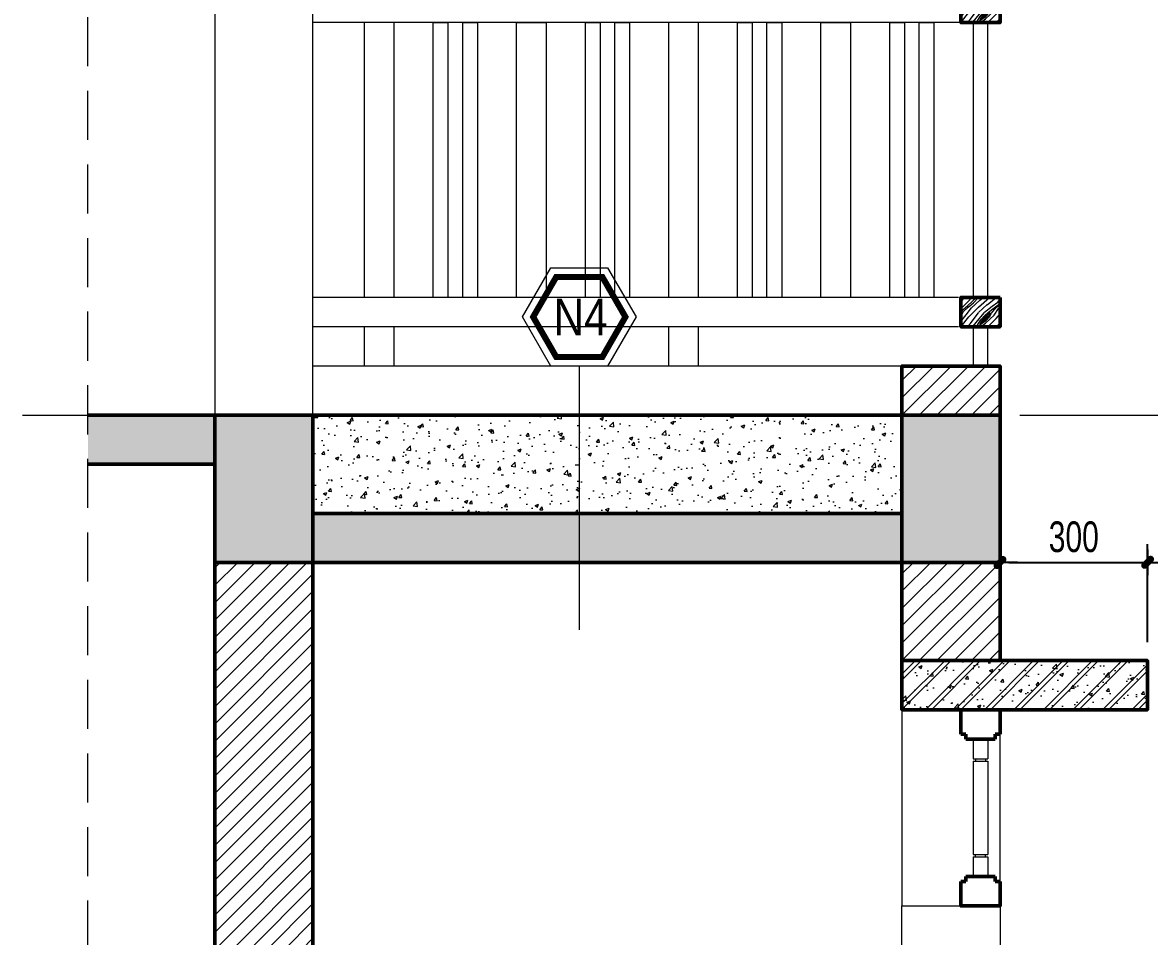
# Model space of a CAD drawing. Header units: inches. Extents: x 88947 to 296847, y 35049 to 161062.
# Drawn here: x 213477 to 215773, y 74058 to 75920 of the extents above; entities that cross this region are included whole.
import ezdxf

# ---------------------------------------------------------------- set-up
doc = ezdxf.new("R2010")
doc.units = ezdxf.units.IN
doc.header["$MEASUREMENT"] = 0
doc.header["$PDMODE"] = 1
for name, pattern in [('ACAD_ISO03W100', [30, 12, -18]), ('CENTER', [50.8, 31.75, -6.35, 6.35, -6.35]), ('DASHED', [0.75, 0.5, -0.25])]:
    doc.linetypes.add(name, pattern=pattern)
for name, color, linetype, lineweight in [('A-Dims', 145, 'Continuous', 25), ('CUA', 42, 'Continuous', 20), ('DIM', 7, 'Continuous', 25), ('HACTH', 8, 'Continuous', 5), ('KHUNG 2', 144, 'Continuous', 18), ('KY HIEU', 4, 'Continuous', 25), ('THAY', 3, 'Continuous', 18), ('TRUC', 252, 'ACAD_ISO03W100', 13), ('TUONG', 4, 'Continuous', 50)]:
    doc.layers.add(name, color=color, linetype=linetype, lineweight=lineweight)
doc.styles.add('DDCo-B-Helve-condense', font='VHELVCB.TTF')
doc.styles.add('VNI-HELVE-CONDENSE', font='VNARIAL.TTF', dxfattribs={"width": 0.7})
doc.dimstyles.new('TAS-50', dxfattribs={"dimscale": 25, "dimtxt": 2.5, "dimasz": 0.7, "dimexe": 1.5, "dimexo": 1.5, "dimgap": 0.8, "dimtad": 1, "dimdec": 0, "dimzin": 3, "dimdsep": 46, "dimtxsty": 'VNI-HELVE-CONDENSE', "dimblk": 'TICK', "dimcen": 2.5, "dimclrt": 71, "dimazin": 2, "dimtfac": 0.75, "dimtdec": 0, "dimtix": 1, "dimtmove": 2, "dimatfit": 2, "dimldrblk": 'TICK123', "dimfxl": 1.5, "dimtolj": 1, "dimtzin": 0, "dimarcsym": 0})

# ---------------------------------------------------------------- blocks, each defined once
blk = doc.blocks.new('TICK')
at = {"layer": 'A-Dims', "color": 1}
for p, q in [((0, 1.5), (0, -1.5)), ((-2, 0), (2, 0))]:
    blk.add_line(p, q, dxfattribs=at)
at = {"layer": 'A-Dims', "color": 1, "const_width": 0.788}
blk.add_lwpolyline([(-0.33, -0.35), (0.38, 0.38)], dxfattribs=at)
at = {"layer": 'A-Dims', "color": 1, "const_width": 0.394}
for points in [[(0.24, 0.52, -0.414214), (0.52, 0.52, -1)], [(0.52, 0.52, -0.414214), (0.52, 0.24, -1)], [(-0.47, -0.21, 0.414214), (-0.47, -0.49, 1)], [(-0.47, -0.49, 0.414214), (-0.19, -0.49, 1)]]:
    blk.add_lwpolyline(points, format="xyb", dxfattribs=at)
blk = doc.blocks.new('*D2862')
at = {"layer": 'Defpoints', "color": 0}
for p in [(215769.1, 74820.5), (215469.1, 74620.5), (215769.1, 74620.5)]:
    blk.add_point(p, dxfattribs=at)
at = {"layer": 'DIM', "color": 0, "lineweight": -2}
for p, q in [((215469.1, 74658), (215469.1, 74858)), ((215769.1, 74658), (215769.1, 74858)), ((215486.6, 74820.5), (215751.6, 74820.5))]:
    blk.add_line(p, q, dxfattribs=at)
at = {"layer": 'DIM', "color": 0, "lineweight": -2, "xscale": 17.5, "yscale": 17.5, "zscale": 17.5, "rotation": 180}
blk.add_blockref('TICK', (215469.1, 74820.5), dxfattribs=at)
at = {"layer": 'DIM', "color": 0, "lineweight": -2, "xscale": 17.5, "yscale": 17.5, "zscale": 17.5}
blk.add_blockref('TICK', (215769.1, 74820.5), dxfattribs=at)
at = {"layer": 'DIM', "color": 71, "insert": (215619.1, 74872.4), "char_height": 62.5, "attachment_point": 5, "style": 'VNI-HELVE-CONDENSE'}
blk.add_mtext('\\A1;300', dxfattribs=at)
blk = doc.blocks.new('TICK123')
at = {"layer": 'A-Dims', "color": 1}
blk.add_lwpolyline([(0.05, 0, 0, 0.84, 0), (-2.11, 0, 8.4, 8.4, 0)], format="xyseb", dxfattribs=at)

msp = doc.modelspace()

# ---------------------------------------------------------------- hatches: boundary and pattern name
at = {"layer": 'HACTH'}
h = msp.add_hatch(dxfattribs=at)
h.set_pattern_fill('WOOD8', color=256, scale=100, angle=45, style=0, pattern_type=2)
h.set_pattern_definition([(34.695, (215356.539, 75996.847), (494.97445, 353.5538), [11.18, -1106.8536]), (45, (215365.73, 76003.21), (1e-14, 141.42), [11, -89]), (63.435, (215373.51, 76010.99), (70.711, 212.132), [9.487, -306.74]), (217.875, (215377.752, 76019.474), (565.6853, 424.2642), [8.062, -798.164]), (219.8056, (215371.3885, 76014.525), (777.81717, 636.3965), [11.045, -1093.491]), (239.036, (215362.903, 76007.453), (-141.4215, -282.8426), [12.37, -399.941]), (54.462, (215362.196, 76002.504), (282.8429, 424.264), [6.083, -602.193]), (38.66, (215365.732, 76007.453), (-636.3962, -494.9746), [9.055, -896.483]), (230.711, (215372.803, 76013.11), (-565.6853, -707.1068), [10.05, -994.938]), (213.69, (215366.439, 76005.332), (353.5533, 212.1323), [5.099, -504.803]), (39.8056, (215350.882, 75989.776), (-777.81717, -636.3965), [11.045, -1093.491]), (33.69, (215359.368, 75996.847), (-353.5533, -212.1323), [10.198, -499.704]), (45, (215367.85, 76002.5), (1e-14, 141.42), [12, -88]), (65.556, (215376.338, 76010.989), (212.1324, 494.9746), [8.544, -845.856]), (48.814, (215379.874, 76018.767), (919.23834, 1060.66056), [15.033, -1488.296]), (39.8056, (215389.773, 76030.081), (-777.81717, -636.3965), [11.045, -1093.491]), (45, (215398.26, 76037.15), (1e-14, 141.42), [11, -89]), (50.1944, (215335.326, 75974.2195), (636.3965, 777.81717), [11.045, -1093.491]), (39.8056, (215342.397, 75982.705), (-777.81717, -636.3965), [11.045, -1093.491]), (45, (215333.91, 75975.63), (1e-14, 141.42), [6, -94]), (50.1944, (215338.1545, 75979.876), (636.3965, 777.81717), [11.045, -1093.491]), (45, (215345.23, 75988.36), (1e-14, 141.42), [10, -90]), (55.305, (215352.297, 75995.433), (-353.5538, -494.97445), [11.18, -1106.8536]), (50.1944, (215358.661, 76004.625), (636.3965, 777.81717), [11.045, -1093.491]), (39.8056, (215365.732, 76013.11), (-777.81717, -636.3965), [11.045, -1093.491]), (39.8056, (215374.217, 76020.181), (-777.81717, -636.3965), [11.045, -1093.491]), (36.87, (215382.702, 76027.252), (-494.9747, -353.5534), [14.142, -692.965]), (45, (215394.02, 76035.74), (1e-14, 141.42), [15, -85]), (32.471, (215433.614, 75990.483), (424.264, 282.8428), [9.2195, -912.735]), (39.29, (215441.392, 75995.433), (-707.1068, -565.6853), [10.05, -994.938]), (53.13, (215433.614, 75990.483), (353.5534, 494.9747), [7.071, -700.036]), (54.462, (215437.857, 75996.14), (282.843, 424.264), [12.165, -596.11]), (45, (215374.22, 75935.33), (1e-14, 141.42), [12, -88]), (35.538, (215382.702, 75943.814), (-424.264, -282.843), [6.083, -602.193]), (246.801, (215387.652, 75947.35), (141.4214, 282.8427), [5.385, -533.131]), (237.995, (215385.531, 75942.4), (494.975, 777.81734), [13.342, -1320.825]), (37.875, (215441.392, 75998.261), (-565.6853, -424.2642), [8.062, -798.164]), (52.125, (215441.392, 75998.261), (424.2642, 565.6853), [8.062, -798.163]), (45, (215375.63, 75933.91), (1e-14, 141.42), [8, -92]), (239.036, (215381.288, 75939.571), (-141.4215, -282.8426), [8.246, -404.064]), (41.6335, (215389.066, 75951.592), (-1202.08226, -1060.65935), [17.0294, -1685.9093]), (42.7094, (215401.794, 75962.9058), (-1767.76666, -1626.3459), [25.02, -2476.9792]), (48.18, (215420.179, 75979.8763), (1131.3715, 1272.7916), [18.028, -1784.748]), (54.462, (215432.2, 75993.311), (282.843, 424.264), [18.248, -590.028]), (55.305, (215380.581, 75928.965), (-353.5538, -494.97445), [11.18, -1106.854]), (60.945, (215386.945, 75938.157), (-212.132, -353.5534), [14.56, -713.451]), (45, (215394.02, 75950.88), (1e-14, 141.42), [13, -87]), (36.87, (215403.208, 75960.077), (-494.9747, -353.5534), [14.142, -692.965]), (48.576, (215414.522, 75968.5626), (989.9502, 1131.37024), [16.031, -1587.0907]), (36.254, (215425.129, 75980.5834), (565.6857, 424.2637), [13.153, -1302.142]), (30.964, (215435.735, 75988.362), (-282.8426, -141.4215), [12.37, -399.941]), (45, (215446.34, 75994.73), (1e-14, 141.42), [7, -93]), (219.806, (215389.066, 75951.592), (777.8172, 636.3965), [22.091, -1082.445]), (40.236, (215369.267, 75940.278), (-848.5276, -707.10745), [24.083, -1180.076]), (45, (215387.65, 75955.83), (1e-14, 141.42), [23, -77]), (49.086, (215403.9154, 75972.098), (848.5284, 989.94923), [28.071, -1375.4955]), (45, (215422.3, 75993.31), (1e-14, 141.42), [25, -75]), (52.125, (215384.116, 75925.429), (424.2642, 565.6853), [24.187, -782.039]), (51.34, (215398.966, 75944.521), (494.9746, 636.3962), [18.111, -887.428]), (42.5104, (215410.2794, 75958.663), (-1626.34682, -1484.92294), [23.0217, -2279.151]), (38.48, (215427.25, 75974.2195), (-2050.60962, -1626.34562), [35.2278, -3487.5552]), (48.013, (215338.1545, 75971.391), (1202.08124, 1343.50318), [19.0263, -1883.6035]), (36.87, (215350.882, 75985.533), (-494.9747, -353.5534), [21.213, -685.894]), (42.614, (215367.853, 75998.261), (-1697.0551, -1555.63617), [24.0208, -2378.0616]), (55.6197, (215385.5306, 76014.5246), (-636.39542, -919.23927), [16.279, -1611.603]), (45, (215394.72, 76027.96), (1e-14, 141.42), [20, -80]), (41.82, (215329.669, 75979.8763), (-1272.7916, -1131.37152), [18.028, -1784.748]), (51.009, (215343.104, 75991.897), (-636.39613, -777.8174), [19.105, -1891.3923]), (51.71, (215355.125, 76006.7464), (-565.68593, -707.10642), [17.117, -1694.607]), (39.2894, (215365.732, 76020.181), (-707.1068, -565.6853), [20.1, -984.888]), (32.905, (215381.288, 76032.909), (-777.81784, -494.97417), [14.318, -1417.464]), (54.462, (215393.309, 76040.688), (282.8429, 424.264), [12.165, -596.111]), (48.814, (215343.104, 75966.441), (919.23834, 1060.66056), [15.033, -1488.296]), (32.1957, (215353.0037, 75977.755), (-1131.37122, -707.1061), [22.561, -2233.542]), (45, (215372.1, 75989.78), (1e-14, 141.42), [25, -75]), (50.4403, (215389.7733, 76007.4535), (-707.10727, -848.5277), [21.095, -2088.4073]), (51.71, (215403.2083, 76023.717), (-565.68593, -707.10642), [17.117, -1694.607]), (45, (215324.72, 75984.83), (1e-14, 141.42), [17, -83]), (53.13, (215336.74, 75996.847), (353.5534, 494.9747), [28.284, -678.822]), (42.614, (215353.711, 76019.4743), (-1697.05509, -1555.63617), [24.0208, -2378.0616]), (39.4725, (215371.3885, 76035.7378), (1626.344684, 1343.50404), [31.1448, -3083.3375]), (51.843, (215389.066, 75920.4794), (-1060.65956, -1343.5034), [25.1794, -2492.7563]), (45, (215404.62, 75940.28), (1e-14, 141.42), [28, -72]), (41.348, (215424.4215, 75960.0773), (-2333.45155, -2050.61063), [47.0956, -4662.469]), (45, (215364.32, 75945.23), (1e-14, 141.42), [24, -76]), (49.764, (215381.288, 75962.199), (707.10745, 848.5276), [24.083, -1180.076]), (43.1524, (215396.8444, 75980.5834), (-2192.03065, -2050.6101), [31.016, -3070.5964]), (42.2737, (215419.472, 76001.7966), (-1484.92398, -1343.50319), [21.024, -2081.356]), (39.806, (215353.004, 75956.542), (-777.8172, -636.3965), [22.091, -1082.445]), (45, (215369.97, 75970.68), (1e-14, 141.42), [32, -68]), (46.9092, (215392.6017, 75993.3113), (1979.8972, 2121.32199), [30.0167, -2971.6495]), (48.576, (215413.108, 76015.2317), (989.9502, 1131.37024), [16.031, -1587.0907])])
h.paths.add_polyline_path([(215469.1, 75980.5), (215389.1, 75980.5), (215389.1, 75920.5), (215469.1, 75920.5)])
h = msp.add_hatch(dxfattribs=at)
h.set_pattern_fill('WOOD8', color=256, scale=100, angle=45, style=0, pattern_type=2)
h.set_pattern_definition([(34.695, (215356.539, 75376.847), (494.97445, 353.5538), [11.18, -1106.8536]), (45, (215365.73, 75383.21), (1e-14, 141.42), [11, -89]), (63.435, (215373.51, 75390.99), (70.711, 212.132), [9.487, -306.74]), (217.875, (215377.752, 75399.474), (565.6853, 424.2642), [8.062, -798.164]), (219.8056, (215371.3885, 75394.525), (777.81717, 636.3965), [11.045, -1093.491]), (239.036, (215362.903, 75387.453), (-141.4215, -282.8426), [12.37, -399.941]), (54.462, (215362.196, 75382.504), (282.8429, 424.264), [6.083, -602.193]), (38.66, (215365.732, 75387.453), (-636.3962, -494.9746), [9.055, -896.483]), (230.711, (215372.803, 75393.11), (-565.6853, -707.1068), [10.05, -994.938]), (213.69, (215366.439, 75385.332), (353.5533, 212.1323), [5.099, -504.803]), (39.8056, (215350.882, 75369.776), (-777.81717, -636.3965), [11.045, -1093.491]), (33.69, (215359.368, 75376.847), (-353.5533, -212.1323), [10.198, -499.704]), (45, (215367.85, 75382.5), (1e-14, 141.42), [12, -88]), (65.556, (215376.338, 75390.989), (212.1324, 494.9746), [8.544, -845.856]), (48.814, (215379.874, 75398.767), (919.23834, 1060.66056), [15.033, -1488.296]), (39.8056, (215389.773, 75410.081), (-777.81717, -636.3965), [11.045, -1093.491]), (45, (215398.26, 75417.15), (1e-14, 141.42), [11, -89]), (50.1944, (215335.326, 75354.2195), (636.3965, 777.81717), [11.045, -1093.491]), (39.8056, (215342.397, 75362.705), (-777.81717, -636.3965), [11.045, -1093.491]), (45, (215333.91, 75355.63), (1e-14, 141.42), [6, -94]), (50.1944, (215338.1545, 75359.876), (636.3965, 777.81717), [11.045, -1093.491]), (45, (215345.23, 75368.36), (1e-14, 141.42), [10, -90]), (55.305, (215352.297, 75375.433), (-353.5538, -494.97445), [11.18, -1106.8536]), (50.1944, (215358.661, 75384.625), (636.3965, 777.81717), [11.045, -1093.491]), (39.8056, (215365.732, 75393.11), (-777.81717, -636.3965), [11.045, -1093.491]), (39.8056, (215374.217, 75400.181), (-777.81717, -636.3965), [11.045, -1093.491]), (36.87, (215382.702, 75407.252), (-494.9747, -353.5534), [14.142, -692.965]), (45, (215394.02, 75415.74), (1e-14, 141.42), [15, -85]), (32.471, (215433.614, 75370.483), (424.264, 282.8428), [9.2195, -912.735]), (39.29, (215441.392, 75375.433), (-707.1068, -565.6853), [10.05, -994.938]), (53.13, (215433.614, 75370.483), (353.5534, 494.9747), [7.071, -700.036]), (54.462, (215437.857, 75376.14), (282.843, 424.264), [12.165, -596.11]), (45, (215374.22, 75315.33), (1e-14, 141.42), [12, -88]), (35.538, (215382.702, 75323.814), (-424.264, -282.843), [6.083, -602.193]), (246.801, (215387.652, 75327.35), (141.4214, 282.8427), [5.385, -533.131]), (237.995, (215385.531, 75322.4), (494.975, 777.81734), [13.342, -1320.825]), (37.875, (215441.392, 75378.261), (-565.6853, -424.2642), [8.062, -798.164]), (52.125, (215441.392, 75378.261), (424.2642, 565.6853), [8.062, -798.163]), (45, (215375.63, 75313.91), (1e-14, 141.42), [8, -92]), (239.036, (215381.288, 75319.571), (-141.4215, -282.8426), [8.246, -404.064]), (41.6335, (215389.066, 75331.592), (-1202.08226, -1060.65935), [17.0294, -1685.9093]), (42.7094, (215401.794, 75342.9058), (-1767.76666, -1626.3459), [25.02, -2476.9792]), (48.18, (215420.179, 75359.8763), (1131.3715, 1272.7916), [18.028, -1784.748]), (54.462, (215432.2, 75373.311), (282.843, 424.264), [18.248, -590.028]), (55.305, (215380.581, 75308.965), (-353.5538, -494.97445), [11.18, -1106.854]), (60.945, (215386.945, 75318.157), (-212.132, -353.5534), [14.56, -713.451]), (45, (215394.02, 75330.88), (1e-14, 141.42), [13, -87]), (36.87, (215403.208, 75340.077), (-494.9747, -353.5534), [14.142, -692.965]), (48.576, (215414.522, 75348.5626), (989.9502, 1131.37024), [16.031, -1587.0907]), (36.254, (215425.129, 75360.5834), (565.6857, 424.2637), [13.153, -1302.142]), (30.964, (215435.735, 75368.362), (-282.8426, -141.4215), [12.37, -399.941]), (45, (215446.34, 75374.73), (1e-14, 141.42), [7, -93]), (219.806, (215389.066, 75331.592), (777.8172, 636.3965), [22.091, -1082.445]), (40.236, (215369.267, 75320.278), (-848.5276, -707.10745), [24.083, -1180.076]), (45, (215387.65, 75335.83), (1e-14, 141.42), [23, -77]), (49.086, (215403.9154, 75352.098), (848.5284, 989.94923), [28.071, -1375.4955]), (45, (215422.3, 75373.31), (1e-14, 141.42), [25, -75]), (52.125, (215384.116, 75305.429), (424.2642, 565.6853), [24.187, -782.039]), (51.34, (215398.966, 75324.521), (494.9746, 636.3962), [18.111, -887.428]), (42.5104, (215410.2794, 75338.663), (-1626.34682, -1484.92294), [23.0217, -2279.151]), (38.48, (215427.25, 75354.2195), (-2050.60962, -1626.34562), [35.2278, -3487.5552]), (48.013, (215338.1545, 75351.391), (1202.08124, 1343.50318), [19.0263, -1883.6035]), (36.87, (215350.882, 75365.533), (-494.9747, -353.5534), [21.213, -685.894]), (42.614, (215367.853, 75378.261), (-1697.0551, -1555.63617), [24.0208, -2378.0616]), (55.6197, (215385.5306, 75394.5246), (-636.39542, -919.23927), [16.279, -1611.603]), (45, (215394.72, 75407.96), (1e-14, 141.42), [20, -80]), (41.82, (215329.669, 75359.8763), (-1272.7916, -1131.37152), [18.028, -1784.748]), (51.009, (215343.104, 75371.897), (-636.39613, -777.8174), [19.105, -1891.3923]), (51.71, (215355.125, 75386.7464), (-565.68593, -707.10642), [17.117, -1694.607]), (39.2894, (215365.732, 75400.181), (-707.1068, -565.6853), [20.1, -984.888]), (32.905, (215381.288, 75412.909), (-777.81784, -494.97417), [14.318, -1417.464]), (54.462, (215393.309, 75420.688), (282.8429, 424.264), [12.165, -596.111]), (48.814, (215343.104, 75346.441), (919.23834, 1060.66056), [15.033, -1488.296]), (32.1957, (215353.0037, 75357.755), (-1131.37122, -707.1061), [22.561, -2233.542]), (45, (215372.1, 75369.78), (1e-14, 141.42), [25, -75]), (50.4403, (215389.7733, 75387.4535), (-707.10727, -848.5277), [21.095, -2088.4073]), (51.71, (215403.2083, 75403.717), (-565.68593, -707.10642), [17.117, -1694.607]), (45, (215324.72, 75364.83), (1e-14, 141.42), [17, -83]), (53.13, (215336.74, 75376.847), (353.5534, 494.9747), [28.284, -678.822]), (42.614, (215353.711, 75399.4743), (-1697.05509, -1555.63617), [24.0208, -2378.0616]), (39.4725, (215371.3885, 75415.7378), (1626.344684, 1343.50404), [31.1448, -3083.3375]), (51.843, (215389.066, 75300.4794), (-1060.65956, -1343.5034), [25.1794, -2492.7563]), (45, (215404.62, 75320.28), (1e-14, 141.42), [28, -72]), (41.348, (215424.4215, 75340.0773), (-2333.45155, -2050.61063), [47.0956, -4662.469]), (45, (215364.32, 75325.23), (1e-14, 141.42), [24, -76]), (49.764, (215381.288, 75342.199), (707.10745, 848.5276), [24.083, -1180.076]), (43.1524, (215396.8444, 75360.5834), (-2192.03065, -2050.6101), [31.016, -3070.5964]), (42.2737, (215419.472, 75381.7966), (-1484.92398, -1343.50319), [21.024, -2081.356]), (39.806, (215353.004, 75336.542), (-777.8172, -636.3965), [22.091, -1082.445]), (45, (215369.97, 75350.68), (1e-14, 141.42), [32, -68]), (46.9092, (215392.6017, 75373.3113), (1979.8972, 2121.32199), [30.0167, -2971.6495]), (48.576, (215413.108, 75395.2317), (989.9502, 1131.37024), [16.031, -1587.0907])])
h.paths.add_polyline_path([(215469.1, 75360.5), (215389.1, 75360.5), (215389.1, 75300.5), (215469.1, 75300.5)])
h = msp.add_hatch(dxfattribs=at)
h.set_pattern_fill('ANSI31', color=256, scale=200, style=0)
h.set_pattern_definition([(45, (215269.066, 75120.48), (-17.6777, 17.6777), [])])
h.paths.add_polyline_path([(215469.1, 75220.5), (215269.1, 75220.5), (215269.1, 75120.5), (215469.1, 75120.5)])
h = msp.add_hatch(dxfattribs=at)
h.set_pattern_fill('CHAU-01', color=256, scale=10, style=0, pattern_type=2)
h.set_pattern_definition([(50, (213610.754, 74820.48), (71.726, -6.2752), [7.5, -82.5]), (355, (213610.75, 74820.48), (-13.875, 75.2192), [6, -66]), (100.4514, (213616.73, 74819.956), (57.851, 68.944), [6.374, -70.1142]), (46.184, (213610.75, 74840.48), (106.724, -16.552), [11.25, -123.75]), (96.6356, (213619.65, 74839.1), (93.466, 97.412), [9.561, -105.171]), (351.184, (213610.75, 74840.48), (93.466, 97.412), [9, -99]), (21, (213620.754, 74835.48), (59.6907, -40.2619), [7.5, -82.5]), (326, (213620.75, 74835.48), (24.3315, 72.515), [6, -66]), (71.4514, (213625.73, 74832.124), (84.0223, 32.253), [6.374, -70.1142]), (37.5, (213610.754, 74820.48), (1.216, 33.2894), [0, -65.2, 0, -67, 0, -66.25]), (7.5, (213610.754, 74820.48), (26.30695, 39.4412), [0, -38.2, 0, -63.7, 0, -25.25]), (327.5, (213588.454, 74820.48), (53.38224, -2.2555), [0, -25, 0, -78, 0, -103.5]), (317.5, (213578.454, 74820.48), (58.3186, 10.0105), [0, -32.5, 0, -51.8, 0, -73.5]), (45, (213610.754, 74820.48), (-30.052, 30.052), []), (45, (213610.754, 74832.73), (-30.052, 30.052), [])])
h.paths.add_polyline_path([(214069.1, 75120.5), (213869.1, 75120.5), (213869.1, 75020.5), (213869.1, 74820.5), (214069.1, 74820.5), (214069.1, 74920.5)])
h.paths.add_polyline_path([(213869.1, 75120.5), (213610.8, 75120.5), (213610.8, 75020.5), (213869.1, 75020.5)])
h.paths.add_polyline_path([(215269.1, 74920.5), (214069.1, 74920.5), (214069.1, 74820.5), (215269.1, 74820.5)])
h.paths.add_polyline_path([(215469.1, 75120.5), (215269.1, 75120.5), (215269.1, 74820.5), (215469.1, 74820.5)])
h = msp.add_hatch(dxfattribs=at)
h.set_pattern_fill('AR-CONC', color=256, scale=10, style=0)
h.set_pattern_definition([(50, (212242.52, 71649.89), (71.726, -6.2752), [7.5, -82.5]), (355, (212242.52, 71649.89), (-13.8751, 75.2192), [6, -66]), (100.4514, (212248.5, 71649.37), (57.8509, 68.944), [6.374, -70.1142]), (46.1842, (212242.52, 71669.89), (106.7241, -16.5519), [11.25, -123.75]), (96.6356, (212251.42, 71668.51), (93.4663, 97.4118), [9.561, -105.1713]), (351.1842, (212242.52, 71669.89), (93.4662, 97.4119), [9, -99]), (21, (212252.52, 71664.89), (59.6907, -40.2619), [7.5, -82.5]), (326, (212252.52, 71664.89), (24.3315, 72.515), [6, -66]), (71.4514, (212257.5, 71661.54), (84.0223, 32.253), [6.374, -70.1142]), (37.5, (212242.523, 71649.892), (1.21599, 33.28939), [0, -65.2, 0, -67, 0, -66.25]), (7.5, (212242.523, 71649.892), (26.30695, 39.44117), [0, -38.2, 0, -63.7, 0, -25.25]), (327.5, (212220.223, 71649.892), (53.38224, -2.25549), [0, -25, 0, -78, 0, -103.5]), (317.5, (212210.223, 71649.89), (58.3186, 10.0105), [0, -32.5, 0, -51.8, 0, -73.5])])
h.paths.add_polyline_path([(215269.1, 75120.5), (214069.1, 75120.5), (214069.1, 74920.5), (215269.1, 74920.5)])
h = msp.add_hatch(dxfattribs=at)
h.set_pattern_fill('ANSI31', color=256, scale=200, style=0)
h.set_pattern_definition([(45, (213869.066, 74031.362), (-17.6777, 17.6777), [])])
h.paths.add_polyline_path([(214069.1, 74820.5), (213869.1, 74820.5), (213869.1, 74031.4), (214069.1, 74031.4)])
h = msp.add_hatch(dxfattribs=at)
h.set_pattern_fill('ANSI31', color=256, scale=200, style=0)
h.set_pattern_definition([(45, (215269.066, 74620.48), (-17.6777, 17.6777), [])])
h.paths.add_polyline_path([(215469.1, 74820.5), (215269.1, 74820.5), (215269.1, 74620.5), (215469.1, 74620.5)])
h = msp.add_hatch(dxfattribs=at)
h.set_pattern_fill('CHAU-01', color=256, scale=10, style=0, pattern_type=2)
h.set_pattern_definition([(50, (215269.066, 74520.48), (71.726, -6.275), [7.5, -82.5]), (355, (215269.066, 74520.48), (-13.875, 75.219), [6, -66]), (100.451, (215275.04, 74519.956), (57.851, 68.944), [6.374, -70.114]), (46.184, (215269.07, 74540.48), (106.724, -16.552), [11.25, -123.75]), (96.636, (215277.96, 74539.1), (93.466, 97.412), [9.561, -105.171]), (351.184, (215269.07, 74540.48), (93.466, 97.412), [9, -99]), (21, (215279.066, 74535.48), (59.691, -40.262), [7.5, -82.5]), (326, (215279.066, 74535.48), (24.332, 72.515), [6, -66]), (71.451, (215284.04, 74532.124), (84.022, 32.253), [6.374, -70.114]), (37.5, (215269.066, 74520.48), (1.216, 33.2894), [0, -65.2, 0, -67, 0, -66.25]), (7.5, (215269.066, 74520.48), (26.307, 39.4412), [0, -38.2, 0, -63.7, 0, -25.25]), (327.5, (215246.766, 74520.48), (53.3822, -2.2555), [0, -25, 0, -78, 0, -103.5]), (317.5, (215236.766, 74520.48), (58.3186, 10.0105), [0, -32.5, 0, -51.8, 0, -73.5]), (45, (215269.066, 74520.48), (-30.052, 30.052), []), (45, (215269.066, 74532.73), (-30.052, 30.052), [])])
h.paths.add_polyline_path([(215769.1, 74620.5), (215269.1, 74620.5), (215269.1, 74520.5), (215769.1, 74520.5)])

# ---------------------------------------------------------------- linework, layer by layer
at = {"layer": 'CUA'}
for points in [[(213869.1, 76220.5), (213869.1, 75120.5), (214069.1, 75120.5), (214069.1, 76220.5)], [(215269.1, 74031.4), (215269.1, 74120.5), (215469.1, 74120.5), (215469.1, 74031.4)]]:
    msp.add_lwpolyline(points, dxfattribs=at)
msp.add_lwpolyline([(215469.1, 74520.5), (215269.1, 74520.5), (215269.1, 74120.5), (215469.1, 74120.5)], close=True, dxfattribs=at)
at = {"layer": 'HACTH', "color": 252}
msp.add_lwpolyline([(214496, 75320.7), (214553.8, 75420.8), (214669.5, 75420.8), (214727.4, 75320.7), (214669.5, 75220.5), (214553.8, 75220.5)], close=True, dxfattribs=at)
msp.add_lwpolyline([(214611.7, 75220.5), (214611.7, 74683.2)], dxfattribs=at)
at = {"layer": 'KHUNG 2', "linetype": 'DASHED', "ltscale": 200}
msp.add_lwpolyline([(213610.8, 76220.5), (215840.1, 76220.5), (215840.1, 74031.4), (213610.8, 74031.4)], close=True, dxfattribs=at)
at = {"layer": 'KY HIEU', "const_width": 12.5}
msp.add_lwpolyline([(214517.7, 75320.7), (214564.7, 75402.1), (214658.7, 75402.1), (214705.7, 75320.7), (214658.7, 75239.2), (214564.7, 75239.2)], close=True, dxfattribs=at)
at = {"layer": 'THAY'}
for p, q in [((215414.1, 74460.5), (215414.1, 74420.5)), ((215444.1, 74460.5), (215444.1, 74420.5)), ((215414.1, 74420.5), (215444.1, 74420.5)), ((215414.1, 74415.5), (215444.1, 74415.5)), ((215414.1, 74415.5), (215414.1, 74225.5)), ((215419.1, 74420.5), (215419.1, 74415.5)), ((215439.1, 74420.5), (215439.1, 74415.5)), ((215444.1, 74415.5), (215444.1, 74225.5)), ((215414.1, 74225.5), (215444.1, 74225.5)), ((215419.1, 74220.5), (215419.1, 74225.5)), ((215439.1, 74220.5), (215439.1, 74225.5)), ((215414.1, 74220.5), (215444.1, 74220.5)), ((215414.1, 74220.5), (215414.1, 74180.5)), ((215444.1, 74220.5), (215444.1, 74180.5))]:
    msp.add_line(p, q, dxfattribs=at)
for points in [[(215389.1, 75920.5), (214069.1, 75920.5)], [(214174.1, 75360.5), (214174.1, 75920.5)], [(214234.1, 75920.5), (214234.1, 75360.5)], [(214794.1, 75360.5), (214794.1, 75920.5)], [(214854.1, 75920.5), (214854.1, 75360.5)], [(215384.1, 75360.5), (214069.1, 75360.5)], [(215384.1, 75300.5), (214069.1, 75300.5)], [(214234.1, 75300.5), (214234.1, 75220.5), (214174.1, 75220.5), (214174.1, 75300.5)], [(214854.1, 75300.5), (214854.1, 75220.5), (214794.1, 75220.5), (214794.1, 75300.5)], [(215269.1, 75220.5), (215269.1, 75220.5), (215269.1, 75220.5), (214069.1, 75220.5)]]:
    msp.add_lwpolyline(points, dxfattribs=at)
for points in [[(214314.1, 75920.5), (214344.1, 75920.5), (214344.1, 75360.5), (214314.1, 75360.5)], [(214374.1, 75920.5), (214404.1, 75920.5), (214404.1, 75360.5), (214374.1, 75360.5)], [(214484.1, 75920.5), (214544.1, 75920.5), (214544.1, 75360.5), (214484.1, 75360.5)], [(214624.1, 75920.5), (214654.1, 75920.5), (214654.1, 75360.5), (214624.1, 75360.5)], [(214684.1, 75920.5), (214714.1, 75920.5), (214714.1, 75360.5), (214684.1, 75360.5)], [(214934.1, 75920.5), (214964.1, 75920.5), (214964.1, 75360.5), (214934.1, 75360.5)], [(214994.1, 75920.5), (215024.1, 75920.5), (215024.1, 75360.5), (214994.1, 75360.5)], [(215104.1, 75920.5), (215164.1, 75920.5), (215164.1, 75360.5), (215104.1, 75360.5)], [(215244.1, 75920.5), (215274.1, 75920.5), (215274.1, 75360.5), (215244.1, 75360.5)], [(215304.1, 75920.5), (215334.1, 75920.5), (215334.1, 75360.5), (215304.1, 75360.5)], [(215444.1, 75920.5), (215414.1, 75920.5), (215414.1, 75360.5), (215444.1, 75360.5)], [(215444.1, 75300.5), (215414.1, 75300.5), (215414.1, 75220.5), (215444.1, 75220.5)]]:
    msp.add_lwpolyline(points, close=True, dxfattribs=at)
at = {"layer": 'TRUC', "linetype": 'CENTER', "ltscale": 10}
msp.add_lwpolyline([(213477.4, 75120.5), (216739.6, 75120.5)], dxfattribs=at)
at = {"layer": 'TUONG'}
for p, q in [((215399.1, 74470.5), (215389.1, 74470.5)), ((215399.1, 74470.5), (215399.1, 74460.5)), ((215459.1, 74470.5), (215459.1, 74460.5)), ((215459.1, 74470.5), (215469.1, 74470.5)), ((215399.1, 74170.5), (215399.1, 74180.5)), ((215459.1, 74170.5), (215459.1, 74180.5)), ((215399.1, 74170.5), (215389.1, 74170.5)), ((215459.1, 74170.5), (215469.1, 74170.5))]:
    msp.add_line(p, q, dxfattribs=at)
for points in [[(215469.1, 75980.5), (215389.1, 75980.5), (215389.1, 75920.5), (215469.1, 75920.5)], [(215469.1, 75360.5), (215389.1, 75360.5), (215389.1, 75300.5), (215469.1, 75300.5)], [(215269.1, 75120.5), (215469.1, 75120.5), (215469.1, 75220.5), (215269.1, 75220.5)], [(213869.1, 74820.5), (214069.1, 74820.5), (214069.1, 75120.5), (213869.1, 75120.5)], [(215269.1, 74820.5), (215469.1, 74820.5), (215469.1, 75120.5), (215269.1, 75120.5)], [(214069.1, 74820.5), (215269.1, 74820.5), (215269.1, 74920.5), (214069.1, 74920.5)], [(213869.1, 74820.5), (214069.1, 74820.5), (214069.1, 74031.4), (213869.1, 74031.4)], [(215269.1, 74820.5), (215469.1, 74820.5), (215469.1, 74620.5), (215269.1, 74620.5)]]:
    msp.add_lwpolyline(points, close=True, dxfattribs=at)
for points in [[(213610.8, 75020.5), (213869.1, 75020.5), (213869.1, 75120.5), (213610.8, 75120.5)], [(215269.1, 75120.5), (214069.1, 75120.5)], [(215269.1, 74620.5), (215769.1, 74620.5), (215769.1, 74520.5), (215269.1, 74520.5), (215269.1, 74620.5)], [(215389.1, 74470.5), (215389.1, 74520.5), (215469.1, 74520.5), (215469.1, 74470.5)], [(215459.1, 74460.5), (215399.1, 74460.5)], [(215459.1, 74180.5), (215399.1, 74180.5)], [(215389.1, 74170.5), (215389.1, 74120.5), (215469.1, 74120.5), (215469.1, 74170.5)]]:
    msp.add_lwpolyline(points, dxfattribs=at)

# ---------------------------------------------------------------- texts
at = {"layer": 'KY HIEU', "style": 'DDCo-B-Helve-condense'}
msp.add_text('N4', height=75, dxfattribs=at).set_placement((214559.4, 75283))

# ---------------------------------------------------------------- dimensions: what is measured, and where the dimension line sits
at = {"layer": 'DIM'}
dim = msp.add_linear_dim(base=(215769.1, 74820.5), p1=(215469.1, 74620.5), p2=(215769.1, 74620.5), dimstyle='TAS-50', dxfattribs=at)
dim.commit()
dim.dimension.update_dxf_attribs({"geometry": '*D2862', "text_midpoint": (215619.1, 74872.4)})

doc.saveas('drawing.dxf')
